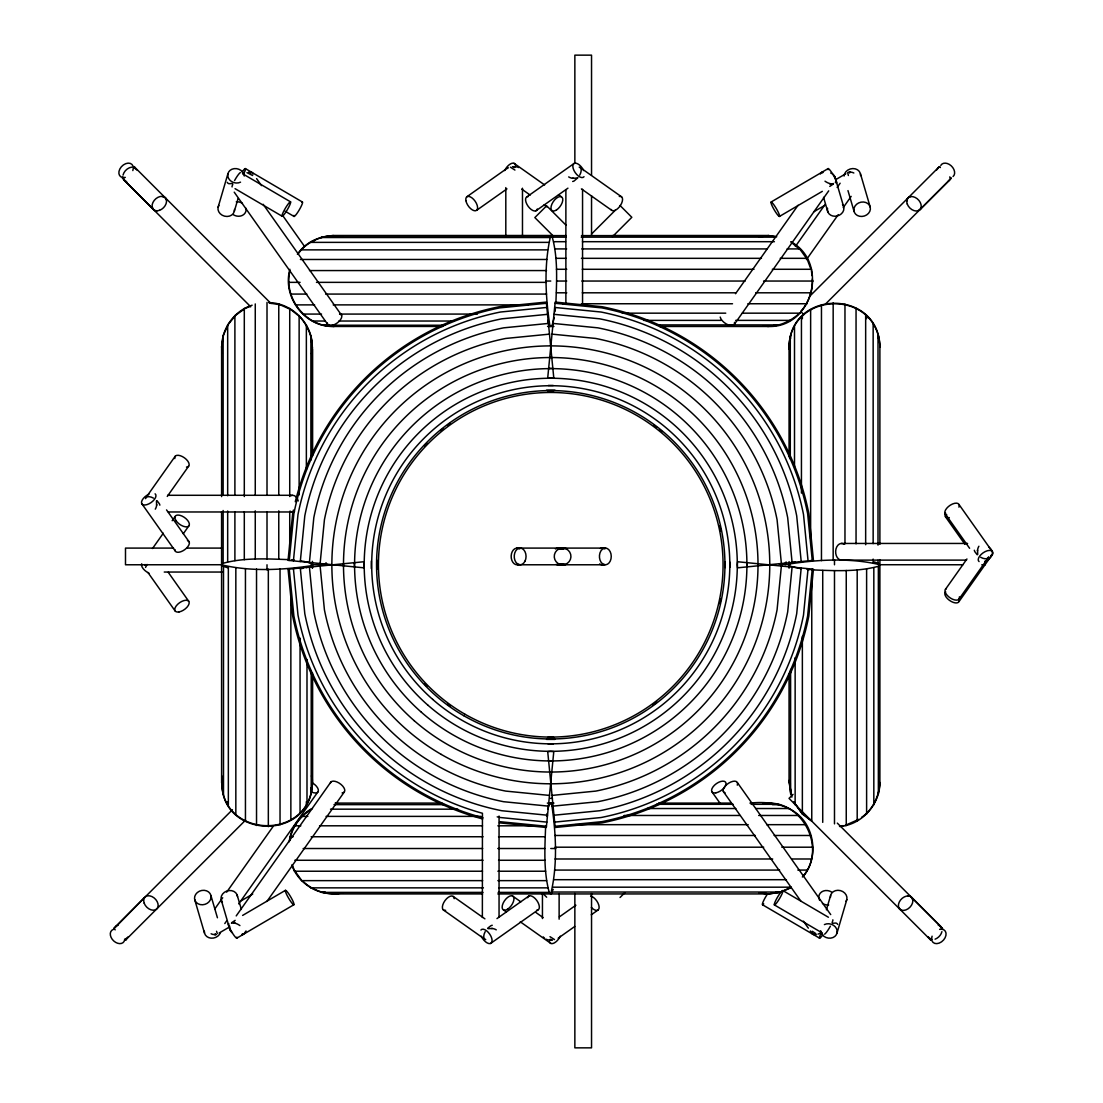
<?xml version="1.0" encoding="UTF-8"?>
<svg xmlns="http://www.w3.org/2000/svg" width="1103" height="1103" viewBox="0 0 1103 1103"><rect width="100%" height="100%" fill="white"/><g stroke="black" fill="none" stroke-linecap="round" stroke-linejoin="round"><path stroke-width="1.5" d="M550.962 326.447L549.804 325.247C545.392 295.949 543.834 264.444 550.7 235.628L551.845 236.842M545.654 825.802C544.841 847.931 543.379 870.818 549.225 892.396L550.755 893.94C557.732 865.179 556.077 833.592 551.693 804.308L550.549 803.108M555.926 302.194C556.67 280.576 558.008 258.226 552.272 237.159L550.755 235.615L549.225 237.159M784.716 564.653L785.557 564.626L784.702 563.923M155.275 509.159A8.355 5.915 -90 0 0 156.64 505.298L156.447 500.983M977.727 554.437L977.548 550.121A8.355 5.915 -90 0 1 978.899 546.247M326.019 564.653L325.178 564.626L326.019 564.777L326.019 562.695M847.669 172.633L848.386 175.501M289.248 560.462L293.867 513.681A261.921 261.921 0 0 1 499.645 307.889L546.44 303.284M293.426 560.875L297.989 514.508A257.702 257.702 0 0 1 500.472 312.025L546.854 307.447M300.292 561.551L304.8 515.859A250.767 250.767 0 0 1 501.824 318.822L547.529 314.327M309.405 562.447L313.817 517.652A241.585 241.585 0 0 1 503.616 327.839L548.425 323.427M320.118 563.509L324.42 519.761A230.761 230.761 0 0 1 505.726 338.456L549.473 334.14M343.391 565.798L343.391 563.757M354.38 566.873L354.38 562.682M371.325 568.555L371.325 561.013M378.012 569.203L378.012 560.352M555.057 311.597L555.374 308.454M725.222 561.951L725.222 567.604M730.062 562.268L730.062 567.287M747.131 562.682L747.131 566.873M758.106 563.757L758.106 565.798M781.379 566.046L777.077 609.794A230.761 230.761 0 0 1 595.772 791.099L552.024 795.415M792.092 567.107L787.68 611.903A241.585 241.585 0 0 1 597.881 801.716L553.072 806.128M801.205 568.004L796.697 613.695A250.767 250.767 0 0 1 599.674 810.733L553.968 815.227M808.072 568.679L803.508 615.06A257.702 257.702 0 0 1 601.025 817.53L554.657 822.107M812.249 569.093L807.644 615.874A261.921 261.921 0 0 1 601.852 821.666L555.057 826.271M338.442 325.909C308.73 330.404 282.506 299.258 290.048 270.566M802.364 876.94C828.27 848.579 801.178 797.359 763.055 803.646M312.425 672.692L312.425 780.4C313.087 843.561 215.099 839.204 222.296 776.333M789.072 349.155C788.176 290.351 877.381 287.828 879.891 346.549L879.891 544.317M289.896 269.284C282.12 296.61 304.359 326.888 333.037 326.474L442.827 326.447M289.248 841.796C290.572 828.256 299.451 816.399 310.701 809.175M659.608 326.474L768.46 326.474C812.746 328.06 829.608 262.362 790.796 241.695M252.132 305.2C232.871 311.156 219.139 331.962 222.254 352.022M222.254 777.546C215.623 838.914 311.391 844.029 312.439 782.496L312.439 675.312M311.556 353.663C316.658 328.198 294.308 302.746 268.691 302.622M879.918 347.059C879.022 288.696 789.955 288.696 789.059 347.059L789.072 456.863M839.521 826.492C861.705 825.003 879.891 804.57 879.918 782.496M289.924 840.5C291.647 826.974 300.967 815.393 312.466 808.527M221.606 496.612L221.606 346.549L223.495 334.954L227.659 325.771M311.611 354.132C314.217 340.786 308.868 326.971 300.057 316.975M554.175 317.499L552.272 324.916L550.755 326.474L549.225 324.916L547.805 320.38M546.592 816.385L547.074 813.504M950.538 177.707L949.6 179.982L920.357 209.225M232.223 183.525L229.038 183.705A8.355 4.178 -35.3 0 1 227.273 182.353M832.696 923.239L835.881 923.059A8.355 4.178 -35.3 0 1 837.66 924.424M218.132 207.143L227.921 173.722M234.319 211.307L238.055 198.568M826.409 909.796L830.614 895.457M837.012 933.041L846.801 899.621M547.805 809.175L549.225 804.639L550.755 803.081L553.223 807.658M553.223 889.363L550.755 893.94L549.652 892.713M145.555 567.425L147.071 564.433M232.83 184.049L232.057 186.407A8.355 1.227 -59.6 0 0 232.113 186.931M832.103 922.715L832.875 920.371A8.355 1.227 -59.6 0 0 832.82 919.833M144.576 897.539L114.56 928.161M128.417 936.695L124.915 939.577M936.516 170.069L938.474 167.711M145.954 497.618L175.198 456.256M167.256 496.433L188.696 466.114M152.504 548.508L163.313 533.218M172.165 520.713L175.115 516.535M183.291 533.755L189.192 525.386M214.768 908.969L222.709 897.745M226.68 892.134L273.337 826.147M211.1 933.772A8.355 4.178 35.3 0 0 212.962 934.448L216.147 934.641M214.685 934.737L215.347 933.814L215.595 934.71M224.805 923.542L226.791 920.729M238.717 903.881L318.188 791.485M236.207 915.917L330.817 782.124M233.767 923.032L234.801 922.453L231.451 923.239M242.495 933.814L241.833 934.737L243.129 934.448A8.355 4.178 35.3 0 0 244.039 933.772L246.024 930.96M266.871 901.482L344.301 791.982M735.508 293.729L798.062 205.282M822.066 172.302L823.1 172.027L822.438 172.95M831.166 183.732L830.132 184.311L833.468 183.525M734.115 324.64L828.711 190.86M795.415 246.438L825.223 204.289M837.136 187.441L840.128 183.222M853.832 172.992A8.355 4.178 35.3 0 0 851.957 172.316L850.234 172.027L849.586 172.95L848.772 172.123M806.486 259.563L838.252 214.644M843.216 207.612L851.158 196.389M945.478 589.305L966.931 558.973M958.976 599.15L988.219 557.801M959.072 601.466L992.493 554.202M298.155 253.98C305.71 242.688 319.208 236.552 332.513 235.628L550.7 235.628M297.41 254.297C305.145 242.508 319.181 236.097 333.037 235.615L566.115 235.615M803.081 876.609C814.91 862.656 815.737 841.617 807.134 825.802C796.049 805.3 771.245 800.75 749.943 803.108M800.668 311.46C808.72 302.856 813.201 290.737 812.304 278.99M228.349 324.241L235.835 315.127L245.445 308.247L250.202 306.455M939.701 166.87L938.474 167.518M577.931 177.707L574.125 180.961A8.355 4.178 -54.7 0 1 572.678 181.485M122.392 178.286L123.012 178.865L122.971 177.707M942.514 928.492L941.921 927.899L942.514 928.492L941.659 929.36M549.652 236.842L550.797 235.628M550.7 893.926L551.845 892.713M133.835 166.856L135.035 167.518M931.097 939.908L929.898 939.246M591.498 234.043L615.281 210.259M612.441 236.69L631.826 217.305L620.038 205.503M114.974 927.168L232.43 809.726M126.459 939.246L125.494 940.156L245.459 820.246M809.754 296.224L939.398 166.581L940.376 167.546M951.103 178.286L950.496 178.865L951.2 178.369L949.724 176.907M825.209 304.345L949.959 179.596M620.038 897.497L624.767 892.768M793.057 794.367L789.031 798.393L930.835 940.183L931.801 939.218M223.137 566.294L221.579 564.777L223.137 563.261C244.204 557.511 266.54 558.849 288.159 559.607M310.894 566.294L312.439 564.777L310.894 563.261L306.358 561.841M790.603 563.261L789.059 564.777L790.603 566.294L800.916 568.693M811.767 569.865C833.909 570.692 856.783 572.14 878.36 566.294L879.918 564.777L878.36 563.261M222.806 565.88L221.606 564.722L222.806 563.674M789.072 564.984L790.286 563.84C819.57 559.414 851.089 557.87 879.891 564.722M113.816 928.478L114.436 927.899L113.816 928.478L115.195 929.857M115.332 926.796L116.532 925.803A8.355 5.915 45 0 1 118.062 925.279M949.6 179.982L948.401 180.961M487.747 928.161L490.794 925.803A8.355 4.178 -54.7 0 1 492.255 925.279M798.558 314.079C788.948 322.517 775.919 327.812 763.055 325.909M858.796 819.336L844.967 825.485M861.54 817.378C872.845 809.823 878.981 796.325 879.891 783.006L879.891 559.621M466.776 196.83L508.125 167.587A8.355 4.178 54.7 0 0 507.449 168.497M476.62 210.328L506.953 188.889M527.041 196.748L574.305 163.327M535.906 210.825L567.935 188.172M496.984 918.592L529.026 895.939M490.614 943.451L537.878 910.03M559.359 916.91L575.904 905.205M558.187 938.198L574.718 926.506M591.263 914.801L598.157 909.934M833.316 184.049L829.773 186.407M231.616 922.715L235.16 920.371M576.869 178.079L572.554 178.272A8.355 5.915 0 0 1 568.679 176.907M488.064 928.685L492.379 928.492A8.355 5.915 0 0 1 496.253 929.857M771.121 202.001L828.174 168.566M835.619 179.692L845.822 173.722M779.435 216.464A8.355 1.227 59.6 0 0 774.306 205.42A8.355 1.227 59.6 0 0 772.086 205.792A8.355 1.227 59.6 0 0 779.435 216.464L822.314 191.343M813.656 211.873L823.941 205.847M240.992 900.917L252.739 894.037M242.619 915.421L285.498 890.3M219.111 933.041L229.314 927.071M236.759 938.198L293.812 904.777A8.355 1.227 59.6 0 0 288.696 893.733A8.355 1.227 59.6 0 0 286.463 894.106A8.355 1.227 59.6 0 0 293.812 904.777M558.876 548.963A8.355 8.355 0 0 1 570.927 556.96A8.355 8.355 0 0 1 557.98 563.399A8.355 8.355 0 0 1 558.876 548.963L565.246 548.522M497.811 893.94L768.984 893.926L780.579 892.037L791.292 887.184L553.003 887.184M760.215 892.837L768.46 893.94L780.028 892.396L790.796 887.86L787.666 887.86M306.358 567.714L309.378 566.777M792.119 562.778L795.139 561.841M559.014 548.522L563.523 548.963M788.507 564.626L785.46 564.364M300.581 568.693L303.463 568.21M325.261 564.364L322.214 564.626A8.355 5.915 -90 0 1 320.752 563.923M761.856 236.497L768.46 235.615L776.719 236.718M333.037 326.474L336.332 326.033M765.165 803.522L768.46 803.081M341.296 892.837C320.945 897.415 298.499 884.675 291.812 864.973M562.764 564.364L558.146 564.626A8.355 8.355 0 0 0 562.461 564.364L559.717 564.626A8.355 5.915 -90 0 1 558.256 563.923M560.931 548.219L563.385 548.522M248.782 172.123L251.705 172.316A8.355 4.178 -35.3 0 1 253.056 174.012M811.863 932.752A8.355 4.178 -35.3 0 0 813.228 934.448L816.137 934.641M758.961 236.662L768.984 235.628L775.602 236.718M302.401 880.759C312.742 891.127 328.17 895.829 342.537 892.892M839.907 825.995L843.285 825.651M551.776 357.427L549.735 357.427M552.851 368.402L548.646 368.402M553.265 385.471L548.232 385.471M554.988 390.159L546.509 390.159M553.706 392.185L547.791 392.185M547.791 737.369L553.706 737.369M546.509 739.396L554.988 739.396M548.232 744.084L553.265 744.084M548.646 761.153L552.851 761.153M549.735 772.128L551.776 772.128M512.481 166.691L516.797 166.87A8.355 5.915 0 0 1 518.755 167.546M546.164 939.218A8.355 5.915 0 0 0 548.136 939.894L552.451 940.073M221.606 564.833C250.409 571.685 281.927 570.141 311.211 565.729L312.425 564.571L312.425 567.948M849.338 172.054L850.234 172.027M564.253 564.626L559.621 564.364M581.488 235.615L768.46 235.615M612.096 235.628L768.984 235.628M321.483 237.159L327.577 237.159M552.272 237.159L565.894 237.159M581.212 237.159L775.45 237.159M320.918 237.517L549.556 237.517M310.701 241.695L313.831 241.695M553.692 241.695L565.549 241.695M582.481 241.695L774.403 241.695M310.205 242.37L548.508 242.37M554.906 248.92L566.666 248.92M581.805 248.92L767.109 248.92M787.087 248.92L800.033 248.92M301.105 249.871L547.598 249.871M555.843 258.323L566.087 258.323M581.446 258.323L761.456 258.323M780.221 258.323L807.134 258.323M300.402 259.481L546.923 259.481M556.422 269.284L566.763 269.284M582.274 269.284L754.011 269.284M772.307 269.284L811.601 269.284M309.502 270.566L546.523 270.566M545.654 281.044L550.755 281.044M556.629 281.044L566.721 281.044M581.86 281.044L745.187 281.044M763.579 281.044L813.118 281.044M288.848 282.354L300.099 282.354M316.464 282.354L546.399 282.354M556.422 292.805L566.763 292.805M582.274 292.805L735.729 292.805M755.679 292.805L811.601 292.805M290.723 294.074L306.841 294.074M325.606 294.074L546.578 294.074M562.668 303.752L566.087 303.752M581.446 303.752L732.516 303.752M747.834 303.752L807.134 303.752M295.535 304.883L314.617 304.883M333.175 304.883L528.24 304.883M622.299 313.169L725.746 313.169M742.305 313.169L800.033 313.169M302.953 314.079L321.538 314.079M339.559 314.079L477.42 314.079M643.683 320.38L720.755 320.38M735.715 320.38L790.796 320.38M312.466 321.028L325.33 321.028M338.897 321.028L454.339 321.028M321.483 324.916L329.094 324.916M657.098 324.916L780.028 324.916M323.441 325.247L444.923 325.247M773.782 325.247L778.056 325.247M547.571 326.447L553.927 326.447M167.67 495.288L292.281 495.288M156.64 505.298L156.654 504.457M168.29 511.971L293.012 511.971M841.175 543.448L967.593 543.448M173.571 548.094L125.494 548.094L125.494 564.777L221.827 564.736M187.317 548.094L221.662 548.094M516.7 548.094L605.699 548.094A8.355 5.915 -90 0 1 610.262 561.055A8.355 5.915 -90 0 1 600.046 560.159A8.355 5.915 -90 0 1 605.699 548.094M977.548 550.121L977.52 550.962M841.906 560.117L966.518 560.117M311.28 564.681L321.607 564.681M880.291 564.722L962.864 564.764M981.794 564.777L985.241 564.777L985.241 561.055M517.431 564.777L604.968 564.777M164.25 572.043L222.282 572.043M336.001 803.081L441.889 803.081M547.336 803.081L553.927 803.108M658.67 803.108L731.055 803.081M656.575 804.308L733.164 804.308M751.143 804.308L778.056 804.308M334.002 804.639L444.399 804.639M772.403 804.639L780.028 804.639M647.171 808.527L735.853 808.527M755.817 808.527L789.031 808.527M330.528 809.175L457.828 809.175M624.077 815.475L739.892 815.475M758.671 815.475L798.558 815.475M301.464 816.385L307.834 816.385M326.061 816.385L480.922 816.385M574.966 824.672L748.206 824.672M766.64 824.672L805.976 824.672M294.363 825.802L300.829 825.802M319.567 825.802L482.494 825.802M497.867 825.802L538.829 825.802M554.919 835.481L755.362 835.481M774.168 835.481L810.774 835.481M289.896 836.75L293.164 836.75M311.129 836.75L483.045 836.75M498.556 836.75L545.075 836.75M555.099 847.201L763.717 847.201M781.793 847.201L812.649 847.201M303.146 848.51L482.645 848.51M497.784 848.51L544.868 848.51M550.755 848.51L555.843 848.51M554.988 858.989L772.693 858.989M791.995 858.989L811.45 858.989M294.804 860.271L483.045 860.271M498.556 860.271L545.075 860.271M554.575 870.074L779.614 870.074M797.841 870.074L807.272 870.074M294.363 871.232L482.494 871.232M497.867 871.232L545.654 871.232M553.899 879.698L786.425 879.698M301.464 880.635L482.645 880.635M497.853 880.635L546.592 880.635M310.701 887.86L483.404 887.86M498.68 887.86L547.805 887.86M320.918 892.037L325.22 892.037M551.941 892.037L780.579 892.037M321.483 892.396L482.976 892.396M498.17 892.396L549.225 892.396M775.45 892.396L780.028 892.396M332.513 893.926L482.59 893.926M572.554 178.272L573.395 178.286M491.538 928.478L492.379 928.492M555.057 303.284L601.852 307.889A261.921 261.921 0 0 1 807.644 513.681L812.249 560.462M554.657 307.447L601.025 312.025A257.702 257.702 0 0 1 803.508 514.508L808.072 560.875M553.968 314.327L599.674 318.822A250.767 250.767 0 0 1 796.697 515.859L801.205 561.551M553.072 323.427L597.881 327.839A241.585 241.585 0 0 1 787.68 517.652L792.092 562.447M552.024 334.14L595.772 338.456A230.761 230.761 0 0 1 777.077 519.761L781.379 563.509M549.473 795.415L505.726 791.099A230.761 230.761 0 0 1 324.42 609.794L320.118 566.046M548.425 806.128L503.616 801.716A241.585 241.585 0 0 1 313.817 611.903L309.405 567.107M547.529 815.227L501.824 810.733A250.767 250.767 0 0 1 304.8 613.695L300.292 568.004M546.854 822.107L500.472 817.53A257.702 257.702 0 0 1 497.191 816.854M499.645 821.666L546.44 826.271M499.411 822.852L546.316 827.471L553.789 751.626L550.755 751.336L547.708 751.626L555.181 827.471L602.086 822.852A263.121 263.121 0 0 0 808.816 616.108L813.435 569.203L737.604 561.744L737.3 564.777L737.604 567.824L813.435 560.352L808.816 513.446A263.121 263.121 0 0 0 602.086 306.717L555.181 302.084L547.708 377.929L550.755 378.232L553.789 377.929L546.316 302.084L499.411 306.717A263.121 263.121 0 0 0 295.301 501.713M807.065 569.396L810.209 569.713M291.302 559.841L294.432 560.159M332.513 235.628L342.537 236.662M758.961 892.892L768.984 893.926M333.037 235.615L339.641 236.497M765.165 326.033L768.46 326.474M270.001 303.146L280.038 304.745L290.861 309.557L297.424 314.851M335.133 803.108L338.442 803.646M300.581 560.862L304.911 561.592M559.938 564.364L562.682 564.626A8.355 5.915 -90 0 0 564.129 563.923M246.975 172.633L252.642 175.501M873.824 561.841L876.857 562.778M224.64 566.777L227.673 567.714M931.442 939.577L927.94 936.695M510.413 167.187L514.936 170.069M554.506 939.577L549.997 936.695M815.834 933.607L812.291 931.263M249.457 172.054L251.057 172.95L250.409 172.027M815.475 934.71L813.862 933.814L814.524 934.737M245.335 168.566L302.387 202.001M242.536 173.722L290.599 201.877A8.355 1.227 -59.6 0 1 284.836 213.555A8.355 1.227 -59.6 0 1 283.512 211.638A8.355 1.227 -59.6 0 1 290.599 201.877M285.194 211.266L294.074 216.464M235.049 188.654L282.037 216.174M782.896 890.59A8.355 1.227 -59.6 0 1 777.132 902.282A8.355 1.227 -59.6 0 1 775.809 900.351A8.355 1.227 -59.6 0 1 782.896 890.59L828.408 917.255M774.32 904.887L822.397 933.041M762.545 904.777L819.598 938.198M513.35 166.608L514.66 167.518L514.66 166.581M551.583 940.156L550.273 939.246L550.273 940.183M580.233 167.587L621.582 196.83M581.405 188.889L611.738 210.328M514.039 163.327L544.634 184.946M558.532 194.776L561.317 196.748M521.816 189.151L530.171 195.066M544.096 204.91L546.881 206.881M512.468 895.939L520.837 901.854M536.155 912.677L543.117 917.613M503.616 910.03L506.401 911.988M520.299 921.818L550.88 943.451M453.195 896.436L484.906 918.854M443.351 909.934L484.7 939.177M793.843 801.743L802.364 814.069L811.767 821.17L811.767 580.109M810.636 819.998L801.44 812.58L794.505 803.053M791.292 242.37L800.406 249.871L806.293 258.102M122.833 176.949L125.108 180.961A8.355 5.915 -45 0 0 126.638 181.485M941.962 929.057L939.825 925.803A8.355 5.915 -45 0 0 938.295 925.279M125.425 940.073L124.556 939.218M311.211 563.84L312.425 564.984M800.875 311.639L803.866 314.631M566.101 225.26L546.647 205.792L534.845 217.581L553.099 235.835M911.781 897.539A8.355 5.915 -45 0 1 905.839 909.934A8.355 5.915 -45 0 1 899.248 902.075A8.355 5.915 -45 0 1 911.781 897.539L941.024 926.796M271.035 303.518L134.097 166.581L133.491 167.187L136.993 170.069M123.908 179.982L153.152 209.225M542.621 893.196L546.647 897.208M837.301 823.114L941.383 927.168M123.55 179.596L250.726 306.786M977.203 554.754L974.845 551.693A8.355 4.178 35.3 0 1 974.321 550.245M156.984 500.665L159.328 503.713A8.355 4.178 35.3 0 1 159.852 505.174M301.105 879.698L294.225 870.074L292.433 865.331M959.072 504.609L992.493 551.872M944.981 513.474L969.606 548.288M945.478 516.783L964.973 544.358M737.397 782.62L830.711 914.594M723.306 791.485L800.806 901.068M712.055 791.982L719.997 803.205M803.384 921.129L808.347 928.161M810.333 930.96L812.318 933.772M256.585 178.617L261.549 185.635M283.388 216.519L304.235 245.997M263.134 204.289L341.613 315.293M234.222 192.17L327.536 324.144M166.539 509.903L189.192 541.945M141.694 503.533L175.115 550.797M168.221 572.278L188.696 601.232M147.912 572.471L175.198 611.076M216.546 931.263L217.305 933.607M789.059 673.63L789.059 782.496L791.899 797.124M789.072 780.4L791.485 795.222M807.272 259.481L810.857 268.98M860.437 173.722L870.226 207.143A8.355 7.128 -16.3 0 1 859.554 216.271A8.355 7.128 -16.3 0 1 856.617 204.262A8.355 7.128 -16.3 0 1 870.226 207.143M847.973 190.598L854.039 211.307M834.916 176.866L843.478 206.109M823.555 197.327L827.829 211.941M237.09 894.823L241.378 909.437M221.455 900.668L230.017 929.912M210.894 895.457A8.355 7.128 -16.3 0 1 200.222 904.584A8.355 7.128 -16.3 0 1 197.285 892.575A8.355 7.128 -16.3 0 1 210.894 895.457L217.429 917.765M194.707 899.621L204.496 933.041M311.611 775.423L312.425 780.4M311.556 775.892L312.439 782.496M221.606 346.549L222.296 353.222M811.45 270.566L811.973 275.612M293.426 568.679L297.989 615.06A257.702 257.702 0 0 0 482.438 813.269L482.369 917.475M289.248 569.093L293.867 615.874A261.921 261.921 0 0 0 482.99 817.778M144.989 564.502L145.058 565.37M878.36 335.505L878.36 338.552M878.36 566.294L878.36 794.05M878.002 334.954L878.002 545.116M878.002 560.227L878.002 563.592M873.824 567.714L873.824 804.818M873.149 324.241L873.149 543.614M873.149 559.083L873.149 562.53M866.613 315.486L866.613 318.67M866.613 568.941L866.613 814.069M865.662 315.127L865.662 544.73M857.196 569.865L857.196 821.17M856.052 308.247L856.052 543.807M846.249 570.458L846.249 825.623M844.967 304.07L844.967 543.862M834.488 559.676L834.488 564.777M834.488 570.651L834.488 823.872M833.165 302.884L833.165 560.421M822.728 570.458L822.728 822.355M821.459 304.745L821.459 560.614M810.636 309.557L810.636 538.857M802.364 315.486L802.364 318.67M802.364 636.321L802.364 814.069M801.44 316.975L801.44 493.11M795.139 657.705L795.139 804.818M794.505 326.502L794.505 466.638M790.603 335.505L790.603 338.552M790.603 669.452L790.603 794.05M790.286 337.477L790.286 458.958M790.286 782.951L790.286 792.078M789.072 561.606L789.059 568.197M591.539 175.129L591.539 55.15L574.856 55.15L574.856 163.216M591.539 195.686L591.539 235.104M591.539 893.595L591.539 1047.85L574.856 1047.85L574.856 893.471M582.549 189.289L582.549 305.366M565.88 189.923L565.88 304.387M559.124 893.568L559.124 919.171M542.442 892.92L542.442 918.551M522.477 188.213L522.477 236.056M505.808 187.593L505.808 237.09M499.052 816.041L499.052 916.841M312.439 347.059L312.439 455.925M312.439 561.358L312.439 568.197M312.425 349.155L312.425 455.167M311.211 337.477L311.211 341.751M311.211 670.596L311.211 792.078M310.894 335.505L310.894 460.103M310.894 787.956L310.894 794.05M306.992 659.47L306.992 803.053M306.358 324.737L306.358 470.14M306.358 801.702L306.358 804.818M300.057 638.113L300.057 812.58M299.134 315.486L299.134 494.944M290.861 595.827L290.861 819.998M289.731 308.385L289.731 496.529M289.731 511.902L289.731 546.04M280.038 568.941L280.038 824.81M278.769 303.932L278.769 495.371M278.769 510.854L278.769 559.097M268.332 569.134L268.332 826.671M267.009 302.415L267.009 494.957M267.009 511.806L267.009 558.904M267.009 564.777L267.009 569.879M256.53 569.01L256.53 825.485M255.262 303.932L255.262 495.371M255.262 510.854L255.262 559.097M245.445 568.596L245.445 821.308M244.301 308.385L244.301 496.529M244.301 511.902L244.301 559.69M235.835 567.921L235.835 814.428M234.898 315.486L234.898 494.944M234.898 511.875L234.898 560.627M228.349 567.025L228.349 805.328M227.673 324.737L227.673 495.73M227.673 511.02L227.673 561.841M227.673 801.702L227.673 804.818M223.495 565.977L223.495 794.601M223.137 335.505L223.137 495.33M223.137 510.496L223.137 563.261M223.137 786.425L223.137 794.05M221.579 511.847L221.606 783.006M988.881 547.143A8.355 4.178 35.3 0 1 990.715 555.567M949.311 517.652A8.355 4.178 -35.3 0 1 945.602 513.033M958.948 598.929A8.355 4.178 35.3 0 1 951.296 601.507A8.355 4.178 35.3 0 1 945.657 591.76M979.078 561.592A8.355 4.178 -35.3 0 1 983.173 552.796A8.355 4.178 -35.3 0 1 992.603 552.231A8.355 4.178 -35.3 0 1 985.227 561.234M959.376 596.861A8.355 4.178 35.3 0 1 950.51 598.116A8.355 4.178 35.3 0 1 946.388 588.63M988.66 556.781A8.355 4.178 35.3 0 1 980.691 557.305M843.423 559.704A8.355 5.915 -90 0 1 835.647 551.21A8.355 5.915 -90 0 1 844.167 544.303M946.76 514.825A8.355 4.178 -35.3 0 1 950.359 505.133A8.355 4.178 -35.3 0 1 958.948 507.159M155.109 493.813A8.355 4.178 -35.3 0 1 151.001 502.623A8.355 4.178 -35.3 0 1 141.57 503.175A8.355 4.178 -35.3 0 1 148.946 494.185M174.798 458.558A8.355 4.178 35.3 0 1 184.573 457.924A8.355 4.178 35.3 0 1 186.49 467.079M145.513 498.625A8.355 4.178 35.3 0 1 153.482 498.115M290.765 495.716A8.355 5.915 -90 0 1 298.237 500.983M294.515 511.558A8.355 5.915 -90 0 1 290.006 511.116M187.427 540.58A8.355 4.178 -35.3 0 1 184.725 549.68A8.355 4.178 -35.3 0 1 174.922 549.639M148.946 573.146A8.355 4.178 35.3 0 1 141.694 563.798M480.908 930.036A8.355 4.178 54.7 0 1 489.704 934.131A8.355 4.178 54.7 0 1 490.256 943.561A8.355 4.178 54.7 0 1 481.266 936.185M445.64 910.333A8.355 4.178 -54.7 0 1 445.005 900.572A8.355 4.178 -54.7 0 1 454.16 898.655M485.72 939.618A8.355 4.178 -54.7 0 1 485.196 931.649M527.661 897.718A8.355 4.178 54.7 0 1 536.761 900.42A8.355 4.178 54.7 0 1 536.72 910.209M939.618 929.36A8.355 5.915 -45 0 1 945.947 935.358A8.355 5.915 -45 0 1 936.819 943.63A8.355 5.915 -45 0 1 932.09 936.185M941.907 931.649A8.355 5.915 -45 0 1 935.082 939.177M908.031 895.746A8.355 5.915 -45 0 1 912.567 899.552M901.151 909.906A8.355 5.915 -45 0 1 898.793 907.948M822.797 934.765A8.355 1.227 -59.6 0 1 819.46 938.101A8.355 1.227 -59.6 0 1 821.432 932.628M828.67 904.929A8.355 7.128 16.3 0 1 822.466 903.385M819.653 900.351A8.355 7.128 16.3 0 1 821.652 891.9A8.355 7.128 16.3 0 1 831.69 892.106M819.846 933.276A8.355 4.178 -35.3 0 1 817.957 934.131M763.745 903.909A8.355 1.227 -59.6 0 1 762.849 902.502A8.355 1.227 -59.6 0 1 767.66 893.733M124.667 939.825A8.355 5.915 45 0 1 113.761 940.983A8.355 5.915 45 0 1 113.237 929.471M236.842 937.109A8.355 1.227 59.6 0 1 231.864 932.118A8.355 1.227 59.6 0 1 228.914 923.914M330.362 783.144A8.355 4.178 35.3 0 1 341.034 784.454A8.355 4.178 35.3 0 1 342.095 792.947M222.42 902.282A8.355 7.128 -16.3 0 1 226.598 891.127A8.355 7.128 -16.3 0 1 237.517 896.629M232.402 932.821A8.355 7.128 -16.3 0 1 229.727 926.203M234.374 923.059A8.355 4.178 35.3 0 1 239.916 925.582M824.396 924.59A8.355 7.128 16.3 0 1 836.515 928.685A8.355 7.128 16.3 0 1 830.793 938.115A8.355 7.128 16.3 0 1 820.66 930.739M830.38 926.203A8.355 1.227 -59.6 0 1 824.589 934.172M725.085 792.836A8.355 4.178 -35.3 0 1 728.697 783.144A8.355 4.178 -35.3 0 1 737.287 785.171M830.449 897.318A8.355 7.128 16.3 0 1 840.403 890.604A8.355 7.128 16.3 0 1 846.084 901.344M220.435 932.628A8.355 7.128 -16.3 0 1 211.059 938.157A8.355 7.128 -16.3 0 1 204.331 931.18M312.811 783.144A8.355 4.178 35.3 0 1 318.353 790.934A8.355 4.178 35.3 0 1 311.363 791.982M560.241 936.185A8.355 4.178 -54.7 0 1 554.175 942.996A8.355 4.178 -54.7 0 1 549.515 941.672M590.601 896.036A8.355 4.178 54.7 0 1 599.122 906.942A8.355 4.178 54.7 0 1 591.36 907.452M552.451 798.282A8.355 5.915 0 0 1 550.273 798.393M544.524 938.198A8.355 5.915 0 0 1 543.31 936.916M584.025 176.728A8.355 4.178 54.7 0 1 575.228 172.633A8.355 4.178 54.7 0 1 574.663 163.203A8.355 4.178 54.7 0 1 583.666 170.579M619.293 196.431A8.355 4.178 -54.7 0 1 620.534 205.296A8.355 4.178 -54.7 0 1 611.062 209.418M579.213 167.146A8.355 4.178 -54.7 0 1 579.737 175.115M537.258 209.046A8.355 4.178 54.7 0 1 528.172 206.358A8.355 4.178 54.7 0 1 528.213 196.555M125.301 177.404A8.355 5.915 -45 0 1 118.986 171.406A8.355 5.915 -45 0 1 128.1 163.134A8.355 5.915 -45 0 1 132.829 170.579M123.026 175.115A8.355 5.915 -45 0 1 131.726 167.146M162.127 196.555A8.355 5.915 -45 0 1 166.663 200.36M156.888 211.018A8.355 5.915 -45 0 1 152.352 207.212M242.136 171.999A8.355 1.227 -59.6 0 1 245.459 168.662A8.355 1.227 -59.6 0 1 243.501 174.15M245.955 208.246A8.355 7.128 16.3 0 1 242.426 215.375A8.355 7.128 16.3 0 1 233.243 214.658M236.263 201.835A8.355 7.128 16.3 0 1 242.453 203.379M301.905 202.18A8.355 1.227 -59.6 0 1 298.968 210.383A8.355 1.227 -59.6 0 1 293.977 215.388M940.79 165.409A8.355 5.915 45 0 1 951.172 165.781A8.355 5.915 45 0 1 953.047 176.521M921.129 207.86A8.355 5.915 45 0 1 917.627 210.728M906.969 200.967A8.355 5.915 45 0 1 910.761 196.431M828.077 169.655A8.355 1.227 59.6 0 1 833.62 175.584A8.355 1.227 59.6 0 1 835.288 182.174M842.513 204.496A8.355 7.128 -16.3 0 1 837.287 215.967A8.355 7.128 -16.3 0 1 827.54 208.246M734.515 322.352A8.355 4.178 35.3 0 1 728.476 324.999A8.355 4.178 35.3 0 1 720.218 317.085M830.559 183.705A8.355 4.178 35.3 0 1 825.016 181.182M820.439 174.012A8.355 4.178 35.3 0 1 821.79 172.316M830.724 173.033A8.355 7.128 -16.3 0 1 835.329 178.672M240.537 182.174A8.355 7.128 16.3 0 1 228.418 178.079A8.355 7.128 16.3 0 1 234.126 168.649A8.355 7.128 16.3 0 1 244.273 176.025M234.553 180.561A8.355 1.227 -59.6 0 1 240.344 172.592M339.848 313.928A8.355 4.178 -35.3 0 1 337.146 323.014A8.355 4.178 -35.3 0 1 327.343 322.972M234.484 209.446A8.355 7.128 16.3 0 1 224.529 216.16A8.355 7.128 16.3 0 1 218.849 205.42M844.085 176.025A8.355 7.128 -16.3 0 1 852.798 168.566A8.355 7.128 -16.3 0 1 860.588 175.584M504.691 170.579A8.355 4.178 -54.7 0 1 510.744 163.768A8.355 4.178 -54.7 0 1 515.404 165.092M328.639 564.777A8.355 5.915 -90 0 1 327.136 564.364M555.443 548.963A8.355 5.915 -90 0 1 559.952 548.522M560.696 563.923A8.355 5.915 -90 0 1 556.188 564.364M786.149 561.965A8.355 5.915 -90 0 1 779.09 563.923M562.447 548.522A8.355 5.915 -90 0 1 566.956 548.963M566.197 564.364A8.355 5.915 -90 0 1 561.689 563.923M600.363 548.522A8.355 5.915 -90 0 1 604.885 548.963M604.127 564.364A8.355 5.915 -90 0 1 599.618 563.923M518.934 564.364A8.355 5.915 -90 0 1 511.172 555.857A8.355 5.915 -90 0 1 519.692 548.963M720.921 598.626A173.502 173.502 0 0 1 719.859 603.603M656.809 702.087A173.502 173.502 0 0 1 652.714 705.162M450.162 706.154A173.502 173.502 0 0 1 447.404 704.155M426.875 686.259A173.502 173.502 0 0 1 424.517 683.819M424.517 445.736A173.502 173.502 0 0 1 426.875 443.296M440.676 430.653A173.502 173.502 0 0 1 443.337 428.515M447.404 425.4A173.502 173.502 0 0 1 450.162 423.4M654.093 425.4A173.502 173.502 0 0 1 656.809 427.468M659.497 429.577A173.502 173.502 0 0 1 662.131 431.742M719.859 525.952A173.502 173.502 0 0 1 720.921 530.929M482.673 818.936A263.121 263.121 0 0 1 292.681 616.108L288.062 569.203L363.893 561.744L364.197 564.777L363.893 567.824L288.062 560.352L292.681 513.446A263.121 263.121 0 0 1 293.37 510.082M559.29 548.094L557.139 548.522A8.355 8.355 0 0 1 561.455 548.246L559.29 548.094M179.031 611.944A8.355 4.178 -35.3 0 0 189.151 602.238A8.355 4.178 -35.3 0 0 177.68 604.279A8.355 4.178 -35.3 0 0 179.031 611.944M175.997 520.602A8.355 4.178 35.3 0 0 188.53 526.255A8.355 4.178 35.3 0 0 181.94 516.039A8.355 4.178 35.3 0 0 175.997 520.602M715.875 792.836A8.355 4.178 -35.3 0 0 725.995 783.144A8.355 4.178 -35.3 0 0 714.523 785.171A8.355 4.178 -35.3 0 0 715.875 792.836M144.19 903.205A8.355 5.915 45 0 0 156.571 909.134A8.355 5.915 45 0 0 152.049 896.615A8.355 5.915 45 0 0 144.19 903.205M507.683 909.134A8.355 4.178 -54.7 0 0 513.336 896.615A8.355 4.178 -54.7 0 0 503.12 903.205A8.355 4.178 -54.7 0 0 507.683 909.134M159.521 210.328A8.355 5.915 -45 0 0 165.464 197.947A8.355 5.915 -45 0 0 152.931 202.469A8.355 5.915 -45 0 0 159.521 210.328M907.245 204A8.355 5.915 45 0 0 919.626 209.942A8.355 5.915 45 0 0 915.104 197.409A8.355 5.915 45 0 0 907.245 204M465.907 200.663A8.355 4.178 54.7 0 0 475.6 210.77A8.355 4.178 54.7 0 0 473.573 199.312A8.355 4.178 54.7 0 0 465.907 200.663M556.519 209.942A8.355 4.178 -54.7 0 0 562.172 197.409A8.355 4.178 -54.7 0 0 551.955 204A8.355 4.178 -54.7 0 0 556.519 209.942M525.069 561.055A8.355 5.915 -90 0 0 520.506 548.094A8.355 5.915 -90 0 0 514.853 560.159A8.355 5.915 -90 0 0 525.069 561.055M464.597 713.999A172.302 172.302 0 0 0 723.058 564.777A172.302 172.302 0 0 0 464.597 415.555A172.302 172.302 0 0 0 464.597 713.999M421.401 712.262A196.169 196.169 0 0 0 743.146 603.051A196.169 196.169 0 0 0 487.691 379.018A196.169 196.169 0 0 0 421.401 712.262M414.094 720.604A207.254 207.254 0 0 0 754.025 605.216A207.254 207.254 0 0 0 484.134 368.526A207.254 207.254 0 0 0 414.094 720.604M427.743 705.038A186.559 186.559 0 0 0 733.716 601.176A186.559 186.559 0 0 0 490.78 388.132A186.559 186.559 0 0 0 427.743 705.038M432.693 699.399A179.058 179.058 0 0 0 726.367 599.715A179.058 179.058 0 0 0 493.193 395.219A179.058 179.058 0 0 0 432.693 699.399M463.646 715.64A174.205 174.205 0 0 0 724.947 564.777A174.205 174.205 0 0 0 463.646 413.915A174.205 174.205 0 0 0 463.646 715.64M441.269 754.424A218.959 218.959 0 0 0 769.77 564.915A218.959 218.959 0 0 0 441.393 375.185A218.959 218.959 0 0 0 441.269 754.424"/></g></svg>
